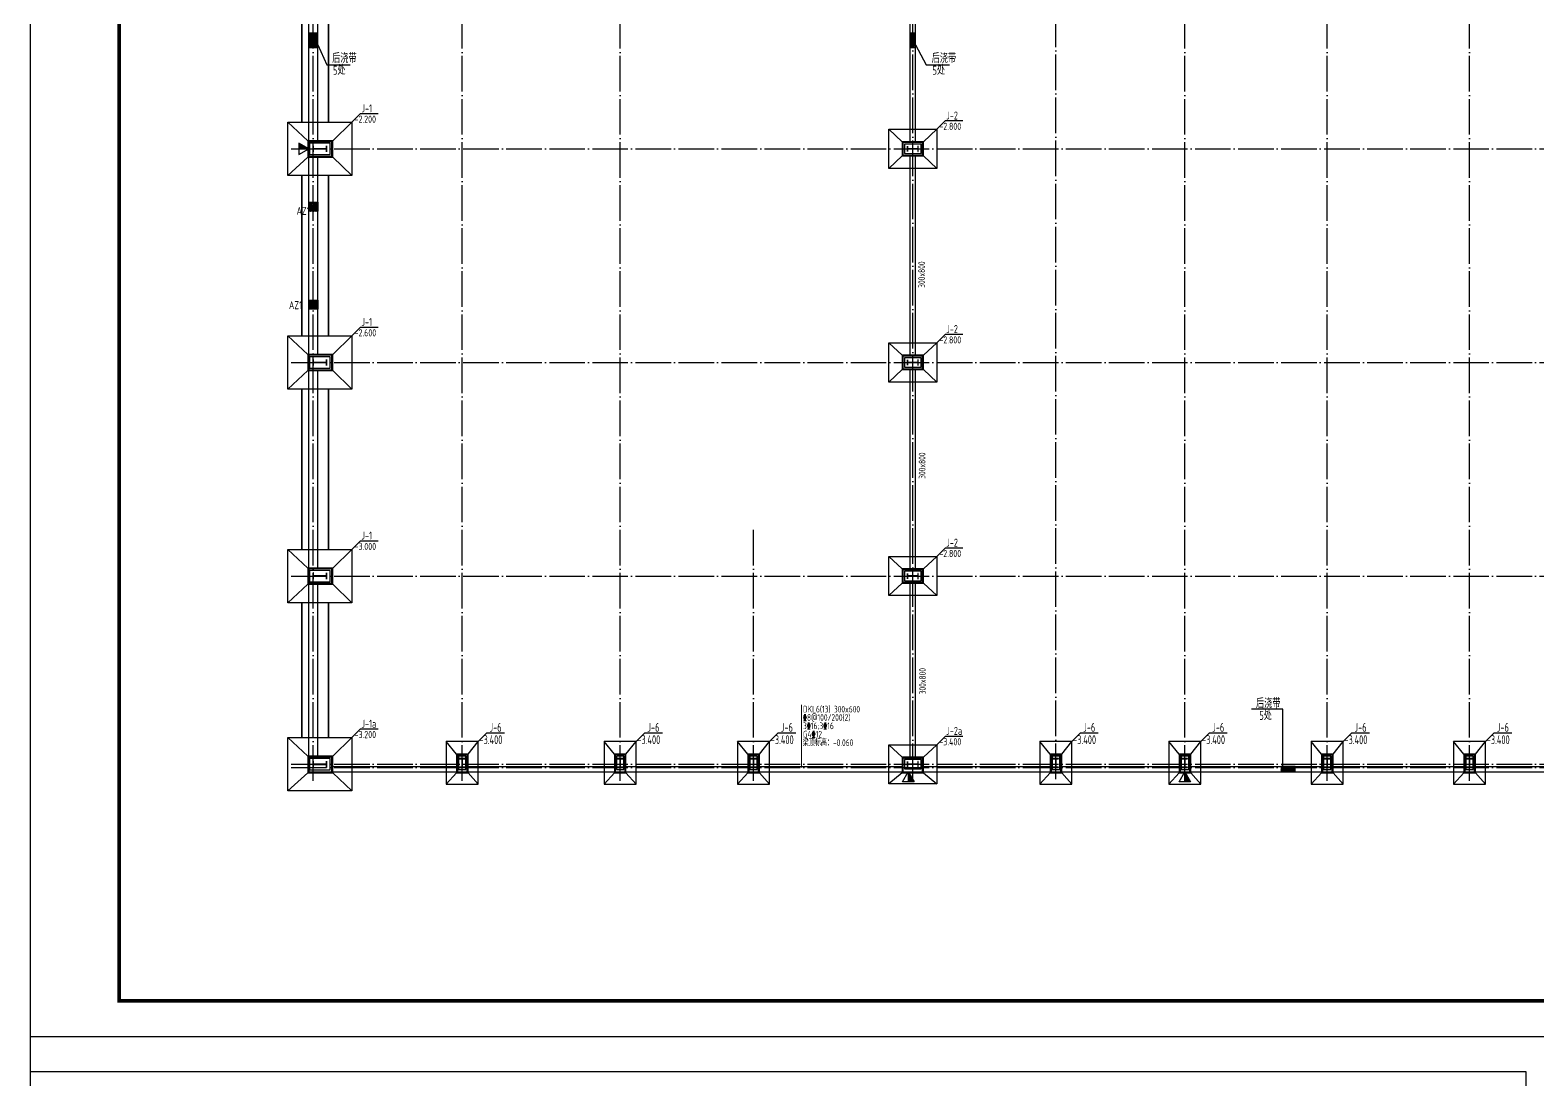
# Model space of a CAD drawing. Extents: x 69728788 to 150676229, y 15322671 to 43663798.
# Drawn here: x 75107584 to 75192339, y 20825063 to 20884037 of the extents above; entities that cross this region are included whole.
import ezdxf

# ---------------------------------------------------------------- set-up
doc = ezdxf.new("R2010")
doc.units = 0
doc.header["$LTSCALE"] = 1000
doc.header["$MEASUREMENT"] = 0
doc.linetypes.add('DOTE', pattern=[2.42, 2, -0.2, 0.02, -0.2])
doc.layers.add('1000', color=2, linetype='CONTINUOUS', lineweight=35)
doc.layers.add('梁集中标注', color=2, linetype='CONTINUOUS', lineweight=15)
for name, color, linetype in [('116', 1, 'CONTINUOUS'), ('DIM1', 3, 'CONTINUOUS'), ('DOTE', 251, 'DOTE'), ('PUB_TITLE', 4, 'CONTINUOUS'), ('TEXT', 7, 'CONTINUOUS'), ('WALL', 4, 'CONTINUOUS'), ('基础', 2, 'CONTINUOUS'), ('基础堆坡线', 97, 'CONTINUOUS'), ('基础编号', 255, 'CONTINUOUS'), ('填充', 251, 'CONTINUOUS'), ('填充8#', 8, 'CONTINUOUS'), ('填充二', 75, 'CONTINUOUS'), ('柱', 2, 'CONTINUOUS'), ('钢柱', 3, 'CONTINUOUS')]:
    doc.layers.add(name, color=color, linetype=linetype)
doc.styles.add('TSSD_Rein', font='atssdeng.shx', dxfattribs={"width": 0.7, "bigfont": 'atssdchn.shx'})

# ---------------------------------------------------------------- blocks, each defined once
blk = doc.blocks.new('新块fgadfdg')
at = {"layer": 'DIM1'}
blk.add_hatch(color=256, dxfattribs=at).paths.add_polyline_path([(323685, 41899), (323685, 41515), (323907, 41515)])
for p, q in [((323462, 41515, 1020), (323685, 41899, 1020)), ((323685, 41899, 1020), (323685, 41515, 1020)), ((323685, 41899, 1020), (323907, 41515, 1020)), ((323907, 41515, 1020), (323462, 41515, 1020))]:
    blk.add_line(p, q, dxfattribs=at)

msp = doc.modelspace()

# ---------------------------------------------------------------- hatches: boundary and pattern name
at = {"layer": '填充'}
h = msp.add_hatch(dxfattribs=at)
h.set_pattern_fill('钢筋混凝土', color=256, scale=25, angle=-90, style=0)
h.set_pattern_definition([(315, (53732796.61, 95431248.89), (44.194173824, 44.194173824), []), (320, (53732796.61, 95431248.89), (-15.68803375, -179.31504565), [18.75, -206.25]), (265, (53732796.6, 95431248.89), (188.04803343, 34.6878334), [15, -165]), (10.4514, (53732795.3, 95431233.95), (172.3598855, -144.62734543), [15.9350475, -175.285528]), (316.1842, (53732846.6, 95431248.89), (-41.3797536, -266.81026216), [28.125, -309.375]), (6.6356, (53732843.16, 95431226.65), (243.5294677, -233.6656764), [23.902572, -262.92825]), (261.1842, (53732846.6, 95431248.9), (243.5296502, -233.6654863), [22.5, -247.5]), (291, (53732834.11, 95431223.89), (-100.65472267, -149.22676303), [18.75, -206.25]), (236, (53732834.1, 95431223.89), (181.28751126, -60.828833), [15, -165]), (341.4514, (53732825.72, 95431211.45), (80.63262418, -210.05565715), [15.9350475, -175.285528]), (307.5, (53732796.61, 95431248.89), (83.22346346, -3.03996383), [0, -163, 0, -167.5, 0, -165.625]), (277.5, (53732796.61, 95431248.89), (98.60292797, -65.76738436), [0, -95.5, 0, -159.25, 0, -63.125]), (237.5, (53732796.61, 95431304.64), (-5.638717934, -133.455609043), [0, -62.5, 0, -195, 0, -258.75]), (227.5, (53732796.61, 95431329.64), (25.02624558, -145.79654234), [0, -81.25, 0, -129.5, 0, -183.75])])
h.paths.add_polyline_path([(75123250.5, 20883068.3), (75123750.5, 20883068.3), (75123750.5, 20883868.3), (75123250.5, 20883868.3)])
h = msp.add_hatch(dxfattribs=at)
h.set_pattern_fill('钢筋混凝土', color=256, scale=25, angle=-90, style=0)
h.set_pattern_definition([(315, (53766496.21, 95431248.89), (44.194173824, 44.194173824), []), (320, (53766496.21, 95431248.89), (-15.68803375, -179.31504565), [18.75, -206.25]), (265, (53766496.21, 95431248.89), (188.04803343, 34.6878334), [15, -165]), (10.4514, (53766494.9, 95431233.95), (172.3598855, -144.62734543), [15.9350475, -175.285528]), (316.1842, (53766546.21, 95431248.89), (-41.3797536, -266.81026216), [28.125, -309.375]), (6.6356, (53766542.76, 95431226.65), (243.5294677, -233.6656764), [23.902572, -262.92825]), (261.1842, (53766546.2, 95431248.9), (243.5296502, -233.6654863), [22.5, -247.5]), (291, (53766533.71, 95431223.89), (-100.65472267, -149.22676303), [18.75, -206.25]), (236, (53766533.71, 95431223.89), (181.28751126, -60.828833), [15, -165]), (341.4514, (53766525.32, 95431211.45), (80.63262418, -210.05565715), [15.9350475, -175.285528]), (307.5, (53766496.21, 95431248.89), (83.22346346, -3.03996383), [0, -163, 0, -167.5, 0, -165.625]), (277.5, (53766496.21, 95431248.89), (98.60292797, -65.76738436), [0, -95.5, 0, -159.25, 0, -63.125]), (237.5, (53766496.21, 95431304.64), (-5.638717934, -133.455609043), [0, -62.5, 0, -195, 0, -258.75]), (227.5, (53766496.21, 95431329.64), (25.02624558, -145.79654234), [0, -81.25, 0, -129.5, 0, -183.75])])
h.paths.add_polyline_path([(75157050.1, 20883068.3), (75157350.1, 20883068.3), (75157350.1, 20883868.3), (75157050.1, 20883868.3)])
h = msp.add_hatch(dxfattribs=at)
h.set_pattern_fill('钢筋混凝土', color=256, scale=25, style=0)
h.set_pattern_definition([(45, (630519.92, -548185.67), (-44.194173824, 44.194173824), []), (50, (630519.92, -548185.67), (179.31504565, -15.68803375), [18.75, -206.25]), (355, (630519.92, -548185.67), (-34.6878334, 188.04803343), [15, -165]), (100.4514, (630534.86, -548186.98), (144.62734543, 172.3598855), [15.9350475, -175.285528]), (46.1842, (630519.92, -548135.67), (266.81026216, -41.3797536), [28.125, -309.375]), (96.6356, (630542.15, -548139.12), (233.6656764, 243.5294677), [23.902572, -262.92825]), (351.1842, (630519.92, -548135.67), (233.6654863, 243.5296502), [22.5, -247.5]), (21, (630544.92, -548148.17), (149.22676303, -100.65472267), [18.75, -206.25]), (326, (630544.92, -548148.17), (60.828833, 181.28751126), [15, -165]), (71.4514, (630557.36, -548156.56), (210.05565715, 80.63262418), [15.9350475, -175.285528]), (37.5, (630519.92, -548185.67), (3.03996383, 83.22346346), [0, -163, 0, -167.5, 0, -165.625]), (7.5, (630519.92, -548185.67), (65.76738436, 98.60292797), [0, -95.5, 0, -159.25, 0, -63.125]), (327.5, (630464.17, -548185.67), (133.455609043, -5.638717934), [0, -62.5, 0, -195, 0, -258.75]), (317.5, (630439.17, -548185.67), (145.79654234, 25.02624558), [0, -81.25, 0, -129.5, 0, -183.75])])
h.paths.add_polyline_path([(75178700.5, 20842368.3), (75178700.5, 20842668.3), (75177900.5, 20842668.3), (75177900.5, 20842368.3)])
at = {"layer": '填充二'}
h = msp.add_hatch(dxfattribs=at)
h.set_pattern_fill('钢筋混凝土', color=256, scale=25, angle=-90, style=0)
h.set_pattern_definition([(315, (53736541.09, 95388127.28), (44.194173824, 44.194173824), []), (320, (53736541.09, 95388127.28), (-15.68803375, -179.31504565), [18.75, -206.25]), (265, (53736541.09, 95388127.28), (188.04803343, 34.6878334), [15, -165]), (10.4514, (53736539.78, 95388112.33), (172.3598855, -144.62734543), [15.9350475, -175.285528]), (316.1842, (53736591.09, 95388127.28), (-41.3797536, -266.81026216), [28.125, -309.375]), (6.6356, (53736587.64, 95388105.04), (243.5294677, -233.6656764), [23.902572, -262.92825]), (261.1842, (53736591.1, 95388127.28), (243.5296502, -233.6654863), [22.5, -247.5]), (291, (53736578.59, 95388102.28), (-100.65472267, -149.22676303), [18.75, -206.25]), (236, (53736578.59, 95388102.28), (181.28751126, -60.828833), [15, -165]), (341.4514, (53736570.2, 95388089.84), (80.63262418, -210.05565715), [15.9350475, -175.285528]), (307.5, (53736541.09, 95388127.28), (83.22346346, -3.03996383), [0, -163, 0, -167.5, 0, -165.625]), (277.5, (53736541.09, 95388127.28), (98.60292797, -65.76738436), [0, -95.5, 0, -159.25, 0, -63.125]), (237.5, (53736541.09, 95388183.03), (-5.638717934, -133.455609043), [0, -62.5, 0, -195, 0, -258.75]), (227.5, (53736541.09, 95388208.03), (25.02624558, -145.79654234), [0, -81.25, 0, -129.5, 0, -183.75])])
h.paths.add_polyline_path([(75123750.5, 20874368.3), (75123250.5, 20874368.3), (75123250.5, 20873868.3), (75123750.5, 20873868.3)])
h = msp.add_hatch(dxfattribs=at)
h.set_pattern_fill('钢筋混凝土', color=256, scale=25, angle=-90, style=0)
h.set_pattern_definition([(315, (53736541.09, 95382627.28), (44.194173824, 44.194173824), []), (320, (53736541.09, 95382627.28), (-15.68803375, -179.31504565), [18.75, -206.25]), (265, (53736541.09, 95382627.28), (188.04803343, 34.6878334), [15, -165]), (10.4514, (53736539.78, 95382612.33), (172.3598855, -144.62734543), [15.9350475, -175.285528]), (316.1842, (53736591.09, 95382627.28), (-41.3797536, -266.81026216), [28.125, -309.375]), (6.6356, (53736587.64, 95382605.04), (243.5294677, -233.6656764), [23.902572, -262.92825]), (261.1842, (53736591.1, 95382627.28), (243.5296502, -233.6654863), [22.5, -247.5]), (291, (53736578.59, 95382602.28), (-100.65472267, -149.22676303), [18.75, -206.25]), (236, (53736578.59, 95382602.28), (181.28751126, -60.828833), [15, -165]), (341.4514, (53736570.2, 95382589.84), (80.63262418, -210.05565715), [15.9350475, -175.285528]), (307.5, (53736541.09, 95382627.28), (83.22346346, -3.03996383), [0, -163, 0, -167.5, 0, -165.625]), (277.5, (53736541.09, 95382627.28), (98.60292797, -65.76738436), [0, -95.5, 0, -159.25, 0, -63.125]), (237.5, (53736541.09, 95382683.03), (-5.638717934, -133.455609043), [0, -62.5, 0, -195, 0, -258.75]), (227.5, (53736541.09, 95382708.03), (25.02624558, -145.79654234), [0, -81.25, 0, -129.5, 0, -183.75])])
h.paths.add_polyline_path([(75123750.5, 20868868.3), (75123250.5, 20868868.3), (75123250.5, 20868368.3), (75123750.5, 20868368.3)])

# ---------------------------------------------------------------- linework, layer by layer
at = {"layer": '1000'}
for p, q in [((75122850.5, 20878868.3), (75122850.5, 20884468.3)), ((75124350.5, 20878868.3), (75124350.5, 20884468.3)), ((75122850.5, 20866868.3), (75122850.5, 20875868.3)), ((75124350.5, 20866868.3), (75124350.5, 20875868.3)), ((75122850.5, 20854868.3), (75122850.5, 20863868.3)), ((75124350.5, 20854868.3), (75124350.5, 20863868.3)), ((75122850.5, 20844293.3), (75122850.5, 20851868.3)), ((75124350.5, 20844293.3), (75124350.5, 20851868.3))]:
    msp.add_line(p, q, dxfattribs=at)
at = {"layer": '116'}
msp.add_line((75107584.3, 20827502.8), (75107584.3, 20825502.8), dxfattribs=at)
at = {"layer": 'DOTE'}
for p, q in [((75123500.5, 20841868.3), (75123500.5, 20935868.3)), ((75157200.1, 20841951.3), (75157200.1, 20935951.3)), ((75165250.1, 20841951.3), (75165250.1, 20935951.3)), ((75172500.5, 20841868.3), (75172500.5, 20935868.3)), ((75180500.5, 20841868.3), (75180500.5, 20935868.3)), ((75188500.5, 20841868.3), (75188500.5, 20935868.3)), ((75131875.5, 20841868.3), (75131875.5, 20924019)), ((75140750.5, 20841868.3), (75140750.5, 20924008.5)), ((75122250.5, 20877368.3), (75232225.5, 20877368.3)), ((75122250.5, 20865368.3), (75232250.5, 20865368.3)), ((75148250.5, 20841868.3), (75148250.5, 20856096.3)), ((75122250.5, 20853368.3), (75232250.5, 20853368.3)), ((75122250.5, 20842793.3), (75232250.5, 20842793.3)), ((75122250.5, 20842618.3), (75232250.5, 20842618.3))]:
    msp.add_line(p, q, dxfattribs=at)
at = {"layer": 'PUB_TITLE'}
for points in [[(75107584.3, 20827502.8), (75275784.3, 20827502.8), (75275784.3, 20946302.8), (75107584.3, 20946302.8)], [(75107584.3, 20766102.8), (75191684.3, 20766102.8), (75191684.3, 20825502.8), (75107584.3, 20825502.8)]]:
    msp.add_lwpolyline(points, close=True, dxfattribs=at)
at = {"layer": 'PUB_TITLE', "const_width": 200}
msp.add_lwpolyline([(75112584.3, 20829502.8), (75273784.3, 20829502.8), (75273784.3, 20944302.8), (75112584.3, 20944302.8)], close=True, dxfattribs=at)
at = {"layer": 'TEXT'}
for p, q in [((75126141.5, 20879334.2), (75125675.5, 20878868.3)), ((75127148.3, 20879334.2), (75126141.5, 20879334.2)), ((75159016.1, 20878934.2), (75158550.1, 20878468.3)), ((75160023, 20878934.2), (75159016.1, 20878934.2)), ((75126141.5, 20867334.2), (75125675.5, 20866868.3)), ((75127148.3, 20867334.2), (75126141.5, 20867334.2)), ((75159016.1, 20866934.2), (75158550.1, 20866468.3)), ((75160023, 20866934.2), (75159016.1, 20866934.2)), ((75126141.5, 20855334.2), (75125675.5, 20854868.3)), ((75127148.3, 20855334.2), (75126141.5, 20855334.2)), ((75159016.1, 20854934.2), (75158550.1, 20854468.3)), ((75160023, 20854934.2), (75159016.1, 20854934.2)), ((75126141.5, 20844759.2), (75125675.5, 20844293.3)), ((75127148.3, 20844759.2), (75126141.5, 20844759.2)), ((75133241.1, 20844533.7), (75132775.2, 20844067.8)), ((75134248, 20844533.7), (75133241.1, 20844533.7)), ((75142116.1, 20844533.7), (75141650.2, 20844067.8)), ((75143123, 20844533.7), (75142116.1, 20844533.7)), ((75149616.1, 20844533.7), (75149150.2, 20844067.8)), ((75150623, 20844533.7), (75149616.1, 20844533.7)), ((75159016.1, 20844359.2), (75158550.1, 20843893.3)), ((75160023, 20844359.2), (75159016.1, 20844359.2)), ((75166615.7, 20844533.7), (75166149.8, 20844067.8)), ((75167622.6, 20844533.7), (75166615.7, 20844533.7)), ((75173866.1, 20844533.7), (75173400.2, 20844067.8)), ((75174873, 20844533.7), (75173866.1, 20844533.7)), ((75181866.1, 20844533.7), (75181400.2, 20844067.8)), ((75182873, 20844533.7), (75181866.1, 20844533.7)), ((75189866.1, 20844533.7), (75189400.2, 20844067.8)), ((75190873, 20844533.7), (75189866.1, 20844533.7))]:
    msp.add_line(p, q, dxfattribs=at)
at = {"layer": 'WALL'}
for p, q in [((75123250.5, 20842368.3), (75123250.5, 20934618.3)), ((75123750.5, 20877768.3), (75123750.5, 20885518.3)), ((75157050.1, 20877718.3), (75157050.1, 20885518.3)), ((75157350.1, 20877718.3), (75157350.1, 20885518.3)), ((75123750.5, 20865768.3), (75123750.5, 20876958.3)), ((75157050.1, 20865718.3), (75157050.1, 20877018.3)), ((75157350.1, 20865718.3), (75157350.1, 20877018.3)), ((75123750.5, 20853768.3), (75123750.5, 20864958.3)), ((75157050.1, 20853718.3), (75157050.1, 20865018.3)), ((75157350.1, 20853718.3), (75157350.1, 20865018.3)), ((75123750.5, 20843193.3), (75123750.5, 20852958.3)), ((75157050.1, 20843143.3), (75157050.1, 20853018.3)), ((75157350.1, 20843143.3), (75157350.1, 20853018.3)), ((75123250.5, 20842368.3), (75228550.5, 20842368.3)), ((75124550.5, 20842668.3), (75131600.5, 20842668.3)), ((75132150.5, 20842668.3), (75140475.5, 20842668.3)), ((75141025.5, 20842668.3), (75147975.5, 20842668.3)), ((75148525.5, 20842668.3), (75156650.1, 20842668.3)), ((75157750.1, 20842668.3), (75164975.1, 20842668.3)), ((75165525.1, 20842668.3), (75172225.5, 20842668.3)), ((75172775.5, 20842668.3), (75180225.5, 20842668.3)), ((75180775.5, 20842668.3), (75188225.5, 20842668.3)), ((75188775.5, 20842668.3), (75195650.5, 20842668.3))]:
    msp.add_line(p, q, dxfattribs=at)
at = {"layer": '基础'}
for points in [[(75122075.5, 20878868.3), (75125675.5, 20878868.3), (75125675.5, 20875868.3), (75122075.5, 20875868.3)], [(75155850.1, 20878468.3), (75158550.1, 20878468.3), (75158550.1, 20876268.3), (75155850.1, 20876268.3)], [(75122075.5, 20866868.3), (75125675.5, 20866868.3), (75125675.5, 20863868.3), (75122075.5, 20863868.3)], [(75155850.1, 20866468.3), (75158550.1, 20866468.3), (75158550.1, 20864268.3), (75155850.1, 20864268.3)], [(75122075.5, 20854868.3), (75125675.5, 20854868.3), (75125675.5, 20851868.3), (75122075.5, 20851868.3)], [(75155850.1, 20854468.3), (75158550.1, 20854468.3), (75158550.1, 20852268.3), (75155850.1, 20852268.3)], [(75122075.5, 20844293.3), (75125675.5, 20844293.3), (75125675.5, 20841293.3), (75122075.5, 20841293.3)], [(75130975.2, 20841668.8), (75132775.2, 20841668.8), (75132775.2, 20844067.8), (75130975.2, 20844067.8)], [(75139850.2, 20841668.8), (75141650.2, 20841668.8), (75141650.2, 20844067.8), (75139850.2, 20844067.8)], [(75147350.2, 20841668.8), (75149150.2, 20841668.8), (75149150.2, 20844067.8), (75147350.2, 20844067.8)], [(75155850.1, 20843893.3), (75158550.1, 20843893.3), (75158550.1, 20841693.3), (75155850.1, 20841693.3)], [(75164349.8, 20841668.8), (75166149.8, 20841668.8), (75166149.8, 20844067.8), (75164349.8, 20844067.8)], [(75171600.2, 20841668.8), (75173400.2, 20841668.8), (75173400.2, 20844067.8), (75171600.2, 20844067.8)], [(75179600.2, 20841668.8), (75181400.2, 20841668.8), (75181400.2, 20844067.8), (75179600.2, 20844067.8)], [(75187600.2, 20841668.8), (75189400.2, 20841668.8), (75189400.2, 20844067.8), (75187600.2, 20844067.8)]]:
    msp.add_lwpolyline(points, close=True, dxfattribs=at)
at = {"layer": '基础堆坡线'}
for p, q in [((75123200.5, 20877818.3), (75122075.5, 20878868.3)), ((75124600.5, 20877818.3), (75125675.5, 20878868.3)), ((75156600.1, 20877768.3), (75155850.1, 20878468.3)), ((75157800.1, 20877768.3), (75158550.1, 20878468.3)), ((75123200.5, 20876908.3), (75122075.5, 20875868.3)), ((75124600.5, 20876908.3), (75125675.5, 20875868.3)), ((75156600.1, 20876968.3), (75155850.1, 20876268.3)), ((75157800.1, 20876968.3), (75158550.1, 20876268.3)), ((75123200.5, 20865818.3), (75122075.5, 20866868.3)), ((75124600.5, 20865818.3), (75125675.5, 20866868.3)), ((75156600.1, 20865768.3), (75155850.1, 20866468.3)), ((75157800.1, 20865768.3), (75158550.1, 20866468.3)), ((75156600.1, 20864968.3), (75155850.1, 20864268.3)), ((75157800.1, 20864968.3), (75158550.1, 20864268.3)), ((75123200.5, 20864908.3), (75122075.5, 20863868.3)), ((75124600.5, 20864908.3), (75125675.5, 20863868.3)), ((75123200.5, 20853818.3), (75122075.5, 20854868.3)), ((75124600.5, 20853818.3), (75125675.5, 20854868.3)), ((75156600.1, 20853768.3), (75155850.1, 20854468.3)), ((75157800.1, 20853768.3), (75158550.1, 20854468.3)), ((75123200.5, 20852908.3), (75122075.5, 20851868.3)), ((75124600.5, 20852908.3), (75125675.5, 20851868.3)), ((75156600.1, 20852968.3), (75155850.1, 20852268.3)), ((75157800.1, 20852968.3), (75158550.1, 20852268.3)), ((75123200.5, 20843243.3), (75122075.5, 20844293.3)), ((75124600.5, 20843243.3), (75125675.5, 20844293.3)), ((75131550.2, 20843368.3), (75130975.2, 20844067.8)), ((75132200.2, 20843368.3), (75132775.2, 20844067.8)), ((75140425.2, 20843368.3), (75139850.2, 20844067.8)), ((75141075.2, 20843368.3), (75141650.2, 20844067.8)), ((75147925.2, 20843368.3), (75147350.2, 20844067.8)), ((75148575.2, 20843368.3), (75149150.2, 20844067.8)), ((75156600.1, 20843193.3), (75155850.1, 20843893.3)), ((75157800.1, 20843193.3), (75158550.1, 20843893.3)), ((75164924.8, 20843368.3), (75164349.8, 20844067.8)), ((75165574.8, 20843368.3), (75166149.8, 20844067.8)), ((75172175.2, 20843368.3), (75171600.2, 20844067.8)), ((75172825.2, 20843368.3), (75173400.2, 20844067.8)), ((75180175.2, 20843368.3), (75179600.2, 20844067.8)), ((75180825.2, 20843368.3), (75181400.2, 20844067.8)), ((75188175.2, 20843368.3), (75187600.2, 20844067.8)), ((75188825.2, 20843368.3), (75189400.2, 20844067.8)), ((75123200.5, 20842318.3), (75122075.5, 20841293.3)), ((75124600.5, 20842318.3), (75125675.5, 20841293.3)), ((75131550.2, 20842318.3), (75130975.2, 20841668.8)), ((75132200.2, 20842318.3), (75132775.2, 20841668.8)), ((75140425.2, 20842318.3), (75139850.2, 20841668.8)), ((75141075.2, 20842318.3), (75141650.2, 20841668.8)), ((75147925.2, 20842318.3), (75147350.2, 20841668.8)), ((75148575.2, 20842318.3), (75149150.2, 20841668.8)), ((75156600.1, 20842318.3), (75155850.1, 20841693.3)), ((75157800.1, 20842318.3), (75158550.1, 20841693.3)), ((75164924.8, 20842318.3), (75164349.8, 20841668.8)), ((75165574.8, 20842318.3), (75166149.8, 20841668.8)), ((75172175.2, 20842318.3), (75171600.2, 20841668.8)), ((75172825.2, 20842318.3), (75173400.2, 20841668.8)), ((75180175.2, 20842318.3), (75179600.2, 20841668.8)), ((75180825.2, 20842318.3), (75181400.2, 20841668.8)), ((75188175.2, 20842318.3), (75187600.2, 20841668.8)), ((75188825.2, 20842318.3), (75189400.2, 20841668.8))]:
    msp.add_line(p, q, dxfattribs=at)
for points in [[(75123200.5, 20876908.3), (75123875.5, 20876908.3), (75124600.5, 20876908.3), (75124600.5, 20877368.3), (75124600.5, 20877818.3), (75123875.5, 20877818.3), (75123200.5, 20877818.3)], [(75156600.1, 20876968.3), (75157200.1, 20876968.3), (75157800.1, 20876968.3), (75157800.1, 20877368.3), (75157800.1, 20877768.3), (75157200.1, 20877768.3), (75156600.1, 20877768.3)], [(75123200.5, 20864908.3), (75123875.5, 20864908.3), (75124600.5, 20864908.3), (75124600.5, 20865368.3), (75124600.5, 20865818.3), (75123875.5, 20865818.3), (75123200.5, 20865818.3)], [(75156600.1, 20864968.3), (75157200.1, 20864968.3), (75157800.1, 20864968.3), (75157800.1, 20865368.3), (75157800.1, 20865768.3), (75157200.1, 20865768.3), (75156600.1, 20865768.3)], [(75123200.5, 20852908.3), (75123875.5, 20852908.3), (75124600.5, 20852908.3), (75124600.5, 20853368.3), (75124600.5, 20853818.3), (75123875.5, 20853818.3), (75123200.5, 20853818.3)], [(75156600.1, 20852968.3), (75157200.1, 20852968.3), (75157800.1, 20852968.3), (75157800.1, 20853368.3), (75157800.1, 20853768.3), (75157200.1, 20853768.3), (75156600.1, 20853768.3)], [(75123200.5, 20842318.3), (75123875.5, 20842318.3), (75124600.5, 20842318.3), (75124600.5, 20842793.3), (75124600.5, 20843243.3), (75123875.5, 20843243.3), (75123200.5, 20843243.3)], [(75131550.2, 20843368.3), (75131550.2, 20842843.3), (75131550.2, 20842318.3), (75131875.2, 20842318.3), (75132200.2, 20842318.3), (75132200.2, 20842843.3), (75132200.2, 20843368.3)], [(75140425.2, 20843368.3), (75140425.2, 20842843.3), (75140425.2, 20842318.3), (75140750.2, 20842318.3), (75141075.2, 20842318.3), (75141075.2, 20842843.3), (75141075.2, 20843368.3)], [(75147925.2, 20843368.3), (75147925.2, 20842843.3), (75147925.2, 20842318.3), (75148250.2, 20842318.3), (75148575.2, 20842318.3), (75148575.2, 20842843.3), (75148575.2, 20843368.3)], [(75156600.1, 20842318.3), (75157200.1, 20842318.3), (75157800.1, 20842318.3), (75157800.1, 20842793.3), (75157800.1, 20843193.3), (75157200.1, 20843193.3), (75156600.1, 20843193.3)], [(75164924.8, 20843368.3), (75164924.8, 20842843.3), (75164924.8, 20842318.3), (75165249.8, 20842318.3), (75165574.8, 20842318.3), (75165574.8, 20842843.3), (75165574.8, 20843368.3)], [(75172175.2, 20843368.3), (75172175.2, 20842843.3), (75172175.2, 20842318.3), (75172500.2, 20842318.3), (75172825.2, 20842318.3), (75172825.2, 20842843.3), (75172825.2, 20843368.3)], [(75180175.2, 20843368.3), (75180175.2, 20842843.3), (75180175.2, 20842318.3), (75180500.2, 20842318.3), (75180825.2, 20842318.3), (75180825.2, 20842843.3), (75180825.2, 20843368.3)], [(75188175.2, 20843368.3), (75188175.2, 20842843.3), (75188175.2, 20842318.3), (75188500.2, 20842318.3), (75188825.2, 20842318.3), (75188825.2, 20842843.3), (75188825.2, 20843368.3)]]:
    msp.add_lwpolyline(points, close=True, dxfattribs=at)
at = {"layer": '基础编号'}
for points in [[(75123750.5, 20883210.5), (75124253.6, 20882083.8), (75125566.1, 20882083.8)], [(75157350.1, 20883210.5), (75157953.2, 20882083.8), (75159265.7, 20882083.8)], [(75178012, 20842586.7), (75178012, 20845896.3), (75176234.5, 20845896.3)]]:
    msp.add_lwpolyline(points, dxfattribs=at)
at = {"layer": '填充'}
for points in [[(75123750.5, 20883068.3), (75123750.5, 20883868.3), (75123250.5, 20883868.3), (75123250.5, 20883068.3)], [(75157350.1, 20883068.3), (75157350.1, 20883868.3), (75157050.1, 20883868.3), (75157050.1, 20883068.3)], [(75178700.5, 20842668.3), (75177900.5, 20842668.3), (75177900.5, 20842368.3), (75178700.5, 20842368.3)]]:
    msp.add_lwpolyline(points, close=True, dxfattribs=at)
at = {"layer": '填充8#'}
for points in [[(75123295.5, 20877048.3), (75123875.5, 20877048.3), (75124455.5, 20877048.3), (75124455.5, 20877368.3), (75124455.5, 20877688.3), (75123875.5, 20877688.3), (75123295.5, 20877688.3), (75123295.5, 20877048.3)], [(75156735.1, 20877103.3), (75157200.1, 20877103.3), (75157665.1, 20877103.3), (75157665.1, 20877368.3), (75157665.1, 20877633.3), (75157200.1, 20877633.3), (75156735.1, 20877633.3), (75156735.1, 20877103.3)], [(75123295.5, 20865048.3), (75123875.5, 20865048.3), (75124455.5, 20865048.3), (75124455.5, 20865368.3), (75124455.5, 20865688.3), (75123875.5, 20865688.3), (75123295.5, 20865688.3), (75123295.5, 20865048.3)], [(75156735.1, 20865103.3), (75157200.1, 20865103.3), (75157665.1, 20865103.3), (75157665.1, 20865368.3), (75157665.1, 20865633.3), (75157200.1, 20865633.3), (75156735.1, 20865633.3), (75156735.1, 20865103.3)], [(75123295.5, 20853048.3), (75123875.5, 20853048.3), (75124455.5, 20853048.3), (75124455.5, 20853368.3), (75124455.5, 20853688.3), (75123875.5, 20853688.3), (75123295.5, 20853688.3), (75123295.5, 20853048.3)], [(75156735.1, 20853103.3), (75157200.1, 20853103.3), (75157665.1, 20853103.3), (75157665.1, 20853368.3), (75157665.1, 20853633.3), (75157200.1, 20853633.3), (75156735.1, 20853633.3), (75156735.1, 20853103.3)], [(75123295.5, 20842473.3), (75123875.5, 20842473.3), (75124455.5, 20842473.3), (75124455.5, 20842793.3), (75124455.5, 20843113.3), (75123875.5, 20843113.3), (75123295.5, 20843113.3), (75123295.5, 20842473.3)], [(75131665.2, 20843243.3), (75131665.2, 20842868.3), (75131665.2, 20842493.3), (75131875.2, 20842493.3), (75132085.2, 20842493.3), (75132085.2, 20842868.3), (75132085.2, 20843243.3), (75131875.2, 20843243.3), (75131665.2, 20843243.3)], [(75140540.2, 20843243.3), (75140540.2, 20842868.3), (75140540.2, 20842493.3), (75140750.2, 20842493.3), (75140960.2, 20842493.3), (75140960.2, 20842868.3), (75140960.2, 20843243.3), (75140750.2, 20843243.3), (75140540.2, 20843243.3)], [(75148040.2, 20843243.3), (75148040.2, 20842868.3), (75148040.2, 20842493.3), (75148250.2, 20842493.3), (75148460.2, 20842493.3), (75148460.2, 20842868.3), (75148460.2, 20843243.3), (75148250.2, 20843243.3), (75148040.2, 20843243.3)], [(75156735.1, 20842528.3), (75157200.1, 20842528.3), (75157665.1, 20842528.3), (75157665.1, 20842793.3), (75157665.1, 20843058.3), (75157200.1, 20843058.3), (75156735.1, 20843058.3), (75156735.1, 20842528.3)], [(75165039.8, 20843243.3), (75165039.8, 20842868.3), (75165039.8, 20842493.3), (75165249.8, 20842493.3), (75165459.8, 20842493.3), (75165459.8, 20842868.3), (75165459.8, 20843243.3), (75165249.8, 20843243.3), (75165039.8, 20843243.3)], [(75172290.2, 20843243.3), (75172290.2, 20842868.3), (75172290.2, 20842493.3), (75172500.2, 20842493.3), (75172710.2, 20842493.3), (75172710.2, 20842868.3), (75172710.2, 20843243.3), (75172500.2, 20843243.3), (75172290.2, 20843243.3)], [(75180290.2, 20843243.3), (75180290.2, 20842868.3), (75180290.2, 20842493.3), (75180500.2, 20842493.3), (75180710.2, 20842493.3), (75180710.2, 20842868.3), (75180710.2, 20843243.3), (75180500.2, 20843243.3), (75180290.2, 20843243.3)], [(75188290.2, 20843243.3), (75188290.2, 20842868.3), (75188290.2, 20842493.3), (75188500.2, 20842493.3), (75188710.2, 20842493.3), (75188710.2, 20842868.3), (75188710.2, 20843243.3), (75188500.2, 20843243.3), (75188290.2, 20843243.3)]]:
    msp.add_lwpolyline(points, dxfattribs=at)
at = {"layer": '柱'}
for points in [[(75123250.5, 20876958.3), (75123875.5, 20876958.3), (75124550.5, 20876958.3), (75124550.5, 20877368.3), (75124550.5, 20877768.3), (75123875.5, 20877768.3), (75123250.5, 20877768.3)], [(75156650.1, 20877018.3), (75157200.1, 20877018.3), (75157750.1, 20877018.3), (75157750.1, 20877368.3), (75157750.1, 20877718.3), (75157200.1, 20877718.3), (75156650.1, 20877718.3)], [(75123250.5, 20864958.3), (75123875.5, 20864958.3), (75124550.5, 20864958.3), (75124550.5, 20865368.3), (75124550.5, 20865768.3), (75123875.5, 20865768.3), (75123250.5, 20865768.3)], [(75156650.1, 20865018.3), (75157200.1, 20865018.3), (75157750.1, 20865018.3), (75157750.1, 20865368.3), (75157750.1, 20865718.3), (75157200.1, 20865718.3), (75156650.1, 20865718.3)], [(75123250.5, 20852958.3), (75123875.5, 20852958.3), (75124550.5, 20852958.3), (75124550.5, 20853368.3), (75124550.5, 20853768.3), (75123875.5, 20853768.3), (75123250.5, 20853768.3)], [(75156650.1, 20853018.3), (75157200.1, 20853018.3), (75157750.1, 20853018.3), (75157750.1, 20853368.3), (75157750.1, 20853718.3), (75157200.1, 20853718.3), (75156650.1, 20853718.3)], [(75123250.5, 20842368.3), (75123875.5, 20842368.3), (75124550.5, 20842368.3), (75124550.5, 20842793.3), (75124550.5, 20843193.3), (75123875.5, 20843193.3), (75123250.5, 20843193.3)], [(75131600.5, 20843318.3), (75131600.5, 20842843.3), (75131600.5, 20842368.3), (75131875.5, 20842368.3), (75132150.5, 20842368.3), (75132150.5, 20842843.3), (75132150.5, 20843318.3)], [(75140475.5, 20843318.3), (75140475.5, 20842843.3), (75140475.5, 20842368.3), (75140750.5, 20842368.3), (75141025.5, 20842368.3), (75141025.5, 20842843.3), (75141025.5, 20843318.3)], [(75147975.5, 20843318.3), (75147975.5, 20842843.3), (75147975.5, 20842368.3), (75148250.5, 20842368.3), (75148525.5, 20842368.3), (75148525.5, 20842843.3), (75148525.5, 20843318.3)], [(75156650.1, 20842368.3), (75157200.1, 20842368.3), (75157750.1, 20842368.3), (75157750.1, 20842793.3), (75157750.1, 20843143.3), (75157200.1, 20843143.3), (75156650.1, 20843143.3)], [(75164975.1, 20843318.3), (75164975.1, 20842843.3), (75164975.1, 20842368.3), (75165250.1, 20842368.3), (75165525.1, 20842368.3), (75165525.1, 20842843.3), (75165525.1, 20843318.3)], [(75172225.5, 20843318.3), (75172225.5, 20842843.3), (75172225.5, 20842368.3), (75172500.5, 20842368.3), (75172775.5, 20842368.3), (75172775.5, 20842843.3), (75172775.5, 20843318.3)], [(75180225.5, 20843318.3), (75180225.5, 20842843.3), (75180225.5, 20842368.3), (75180500.5, 20842368.3), (75180775.5, 20842368.3), (75180775.5, 20842843.3), (75180775.5, 20843318.3)], [(75188225.5, 20843318.3), (75188225.5, 20842843.3), (75188225.5, 20842368.3), (75188500.5, 20842368.3), (75188775.5, 20842368.3), (75188775.5, 20842843.3), (75188775.5, 20843318.3)]]:
    msp.add_lwpolyline(points, close=True, dxfattribs=at)
for points in [[(75123750.5, 20874368.3), (75123750.5, 20873868.3), (75123250.5, 20873868.3), (75123250.5, 20874368.3), (75123750.5, 20874368.3)], [(75123750.5, 20868868.3), (75123750.5, 20868368.3), (75123250.5, 20868368.3), (75123250.5, 20868868.3), (75123750.5, 20868868.3)]]:
    msp.add_lwpolyline(points, dxfattribs=at)
at = {"layer": '梁集中标注'}
msp.add_line((75150954.4, 20842618.3), (75150954.4, 20846125.1), dxfattribs=at)
at = {"layer": '钢柱'}
for points in [[(75123500.5, 20877543.3), (75123500.5, 20877193.3), (75123514.5, 20877193.3), (75123514.5, 20877363.3), (75124236.5, 20877363.3), (75124236.5, 20877193.3), (75124250.5, 20877193.3), (75124250.5, 20877543.3), (75124236.5, 20877543.3), (75124236.5, 20877373.3), (75123514.5, 20877373.3), (75123514.5, 20877543.3)], [(75156900.1, 20877518.3), (75156900.1, 20877218.3), (75156912.1, 20877218.3), (75156912.1, 20877364.3), (75157488.1, 20877364.3), (75157488.1, 20877218.3), (75157500.1, 20877218.3), (75157500.1, 20877518.3), (75157488.1, 20877518.3), (75157488.1, 20877372.3), (75156912.1, 20877372.3), (75156912.1, 20877518.3)], [(75123500.5, 20865543.3), (75123500.5, 20865193.3), (75123514.5, 20865193.3), (75123514.5, 20865363.3), (75124236.5, 20865363.3), (75124236.5, 20865193.3), (75124250.5, 20865193.3), (75124250.5, 20865543.3), (75124236.5, 20865543.3), (75124236.5, 20865373.3), (75123514.5, 20865373.3), (75123514.5, 20865543.3)], [(75156900.1, 20865518.3), (75156900.1, 20865218.3), (75156912.1, 20865218.3), (75156912.1, 20865364.3), (75157488.1, 20865364.3), (75157488.1, 20865218.3), (75157500.1, 20865218.3), (75157500.1, 20865518.3), (75157488.1, 20865518.3), (75157488.1, 20865372.3), (75156912.1, 20865372.3), (75156912.1, 20865518.3)], [(75123500.5, 20853543.3), (75123500.5, 20853193.3), (75123514.5, 20853193.3), (75123514.5, 20853363.3), (75124236.5, 20853363.3), (75124236.5, 20853193.3), (75124250.5, 20853193.3), (75124250.5, 20853543.3), (75124236.5, 20853543.3), (75124236.5, 20853373.3), (75123514.5, 20853373.3), (75123514.5, 20853543.3)], [(75156900.1, 20853518.3), (75156900.1, 20853218.3), (75156912.1, 20853218.3), (75156912.1, 20853364.3), (75157488.1, 20853364.3), (75157488.1, 20853218.3), (75157500.1, 20853218.3), (75157500.1, 20853518.3), (75157488.1, 20853518.3), (75157488.1, 20853372.3), (75156912.1, 20853372.3), (75156912.1, 20853518.3)], [(75123500.5, 20842968.3), (75123500.5, 20842618.3), (75123514.5, 20842618.3), (75123514.5, 20842788.3), (75124236.5, 20842788.3), (75124236.5, 20842618.3), (75124250.5, 20842618.3), (75124250.5, 20842968.3), (75124236.5, 20842968.3), (75124236.5, 20842798.3), (75123514.5, 20842798.3), (75123514.5, 20842968.3)], [(75131725.2, 20842618.3), (75132025.2, 20842618.3), (75132025.2, 20842630.3), (75131880.2, 20842630.3), (75131880.2, 20843106.3), (75132025.2, 20843106.3), (75132025.2, 20843118.3), (75131725.2, 20843118.3), (75131725.2, 20843106.3), (75131870.2, 20843106.3), (75131870.2, 20842630.3), (75131725.2, 20842630.3)], [(75140600.2, 20842618.3), (75140900.2, 20842618.3), (75140900.2, 20842630.3), (75140755.2, 20842630.3), (75140755.2, 20843106.3), (75140900.2, 20843106.3), (75140900.2, 20843118.3), (75140600.2, 20843118.3), (75140600.2, 20843106.3), (75140745.2, 20843106.3), (75140745.2, 20842630.3), (75140600.2, 20842630.3)], [(75148100.2, 20842618.3), (75148400.2, 20842618.3), (75148400.2, 20842630.3), (75148255.2, 20842630.3), (75148255.2, 20843106.3), (75148400.2, 20843106.3), (75148400.2, 20843118.3), (75148100.2, 20843118.3), (75148100.2, 20843106.3), (75148245.2, 20843106.3), (75148245.2, 20842630.3), (75148100.2, 20842630.3)], [(75156900.1, 20842943.3), (75156900.1, 20842643.3), (75156912.1, 20842643.3), (75156912.1, 20842789.3), (75157488.1, 20842789.3), (75157488.1, 20842643.3), (75157500.1, 20842643.3), (75157500.1, 20842943.3), (75157488.1, 20842943.3), (75157488.1, 20842797.3), (75156912.1, 20842797.3), (75156912.1, 20842943.3)], [(75165099.8, 20842618.3), (75165399.8, 20842618.3), (75165399.8, 20842630.3), (75165254.8, 20842630.3), (75165254.8, 20843106.3), (75165399.8, 20843106.3), (75165399.8, 20843118.3), (75165099.8, 20843118.3), (75165099.8, 20843106.3), (75165244.8, 20843106.3), (75165244.8, 20842630.3), (75165099.8, 20842630.3)], [(75172350.2, 20842618.3), (75172650.2, 20842618.3), (75172650.2, 20842630.3), (75172505.2, 20842630.3), (75172505.2, 20843106.3), (75172650.2, 20843106.3), (75172650.2, 20843118.3), (75172350.2, 20843118.3), (75172350.2, 20843106.3), (75172495.2, 20843106.3), (75172495.2, 20842630.3), (75172350.2, 20842630.3)], [(75180350.2, 20842618.3), (75180650.2, 20842618.3), (75180650.2, 20842630.3), (75180505.2, 20842630.3), (75180505.2, 20843106.3), (75180650.2, 20843106.3), (75180650.2, 20843118.3), (75180350.2, 20843118.3), (75180350.2, 20843106.3), (75180495.2, 20843106.3), (75180495.2, 20842630.3), (75180350.2, 20842630.3)], [(75188350.2, 20842618.3), (75188650.2, 20842618.3), (75188650.2, 20842630.3), (75188505.2, 20842630.3), (75188505.2, 20843106.3), (75188650.2, 20843106.3), (75188650.2, 20843118.3), (75188350.2, 20843118.3), (75188350.2, 20843106.3), (75188495.2, 20843106.3), (75188495.2, 20842630.3), (75188350.2, 20842630.3)]]:
    msp.add_lwpolyline(points, close=True, dxfattribs=at)

# ---------------------------------------------------------------- block references
at = {"layer": '填充', "xscale": -1.440000012516975, "yscale": 1.439999997615814, "zscale": 1.439999999999964, "rotation": 270}
msp.add_blockref('新块fgadfdg', (75062915.4, 20411262.6, -1468.2), dxfattribs=at)
at = {"layer": '填充', "xscale": 1.440000008791685, "yscale": 1.439999997615814, "zscale": 1.439999999999964}
for p in [(74690844.5, 20782033.1, -1468.2), (74706394.9, 20782033.1, -1468.2)]:
    msp.add_blockref('新块fgadfdg', p, dxfattribs=at)

# ---------------------------------------------------------------- texts
at = {"layer": 'TEXT', "style": 'TSSD_Rein', "width": 0.7}
for s, height, p in [('J-1', 450, (75126203.7, 20879418)), ('J-2', 450, (75159078.3, 20879018)), ('-2.200', 400, (75125823.2, 20878833.8)), ('-2.800', 400, (75158697.8, 20878433.8)), ('J-1', 450, (75126203.7, 20867418)), ('J-2', 450, (75159078.3, 20867018)), ('-2.600', 400, (75125823.2, 20866833.8)), ('-2.800', 400, (75158697.8, 20866433.8)), ('J-1', 450, (75126203.7, 20855418)), ('-3.000', 400, (75125823.2, 20854833.8)), ('-2.800', 400, (75158697.8, 20854433.8)), ('J-2', 450, (75159078.3, 20855018)), ('-3.200', 400, (75125823.2, 20844258.8)), ('J-1a', 450, (75126203.7, 20844843)), ('J-6', 500, (75133403.3, 20844617.5)), ('J-6', 500, (75142278.3, 20844617.5)), ('J-6', 500, (75149778.3, 20844617.5)), ('J-2a', 450, (75159078.3, 20844443)), ('J-6', 500, (75166777.9, 20844617.5)), ('J-6', 500, (75174028.3, 20844617.5)), ('J-6', 500, (75182028.3, 20844617.5)), ('J-6', 500, (75190028.3, 20844617.5)), ('-3.400', 500, (75132838, 20843921.6)), ('-3.400', 500, (75141713, 20843921.6)), ('-3.400', 500, (75149213, 20843921.6)), ('-3.400', 400, (75158697.8, 20843858.8)), ('-3.400', 500, (75166212.6, 20843921.6)), ('-3.400', 500, (75173463, 20843921.6)), ('-3.400', 500, (75181463, 20843921.6)), ('-3.400', 500, (75189463, 20843921.6))]:
    msp.add_text(s, height=height, dxfattribs=at).set_placement(p)
at = {"layer": 'TEXT', "color": 2, "style": 'TSSD_Rein', "width": 0.7}
for p in [(75122560, 20873661.4), (75122133.6, 20868361.9)]:
    msp.add_text('AZ1', height=450, dxfattribs=at).set_placement(p)
at = {"layer": '基础编号', "style": 'TSSD_Rein', "width": 0.7}
for s, p in [('后浇带', (75124563.1, 20882198.3)), ('后浇带', (75158262.7, 20882198.3)), ('5处', (75124607.8, 20881532.6)), ('5处', (75158307.4, 20881532.6)), ('后浇带', (75176494.8, 20845948.8)), ('5处', (75176681.8, 20845282.7))]:
    msp.add_text(s, height=504, dxfattribs=at).set_placement(p)
at = {"layer": '梁集中标注', "style": 'TSSD_Rein', "width": 0.7}
for p in [(75157887.6, 20869562.7), (75157913.1, 20858829.9), (75157934.7, 20846718.5)]:
    msp.add_text('300x800', height=375, rotation=90, dxfattribs=at).set_placement(p)
for s, p in [('DKL6(13) 300x600', (75151028.2, 20845701.2)), ('%%1328@100/200(2)', (75151028.2, 20845232.5)), ('3%%13216;3%%13216', (75151028.2, 20844763.7)), ('G4%%13212', (75151028.2, 20844295)), ('梁顶标高：-0.060', (75151012.4, 20843815.5))]:
    msp.add_text(s, height=375, dxfattribs=at).set_placement(p)

doc.saveas('drawing.dxf')
